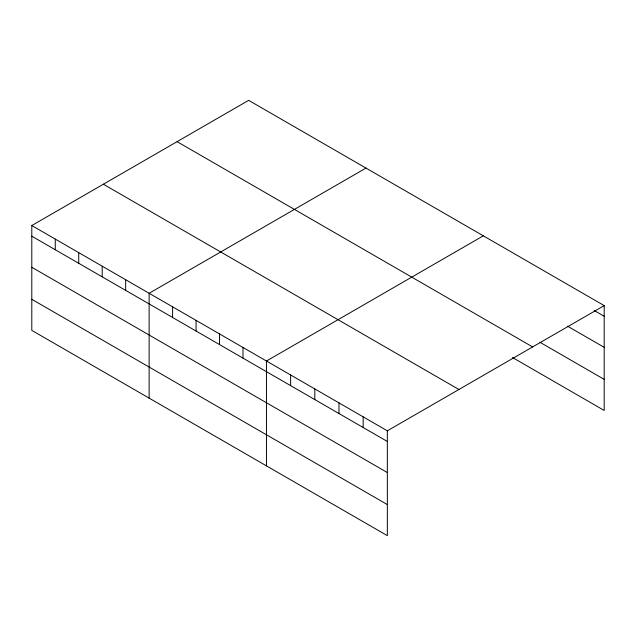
<?xml version="1.0" encoding="UTF-8"?>
<svg xmlns="http://www.w3.org/2000/svg" width="636" height="636" viewBox="0 0 636 636"><rect width="100%" height="100%" fill="white"/><g stroke="black" fill="none" stroke-linecap="round" stroke-linejoin="round"><path stroke-width="0.95" d="M387.34 472.548L387.34 430.81L31.8 225.542L31.8 330.386L387.34 535.655L387.34 472.548L31.8 267.279M31.8 225.542L248.66 100.345L604.2 305.614L604.2 410.458L512.497 357.512M365.986 168.079L149.126 293.283L149.126 398.128M483.32 235.821L266.46 361.025L266.46 465.87M387.34 430.81L604.2 305.614M594.199 310.487L604.2 316.259M567.519 326.165L604.2 347.343M540.004 342.311L604.2 379.374M177.094 141.661L532.634 346.93M103.366 184.225L458.906 389.494M31.8 236.195L387.34 441.464M31.8 299.302L387.34 504.571M363.164 416.858L363.164 427.503M338.988 402.898L338.988 413.543M314.812 388.938L314.812 399.591M290.636 374.978L290.636 385.631M242.992 347.479L242.992 358.124M219.523 333.924L219.523 344.577M196.063 320.377L196.063 331.03M172.595 306.83L172.595 317.483M125.666 279.737L125.666 290.382M102.197 266.19L102.197 276.835M78.729 252.643L78.729 263.288M55.268 239.096L55.268 249.741"/></g></svg>
